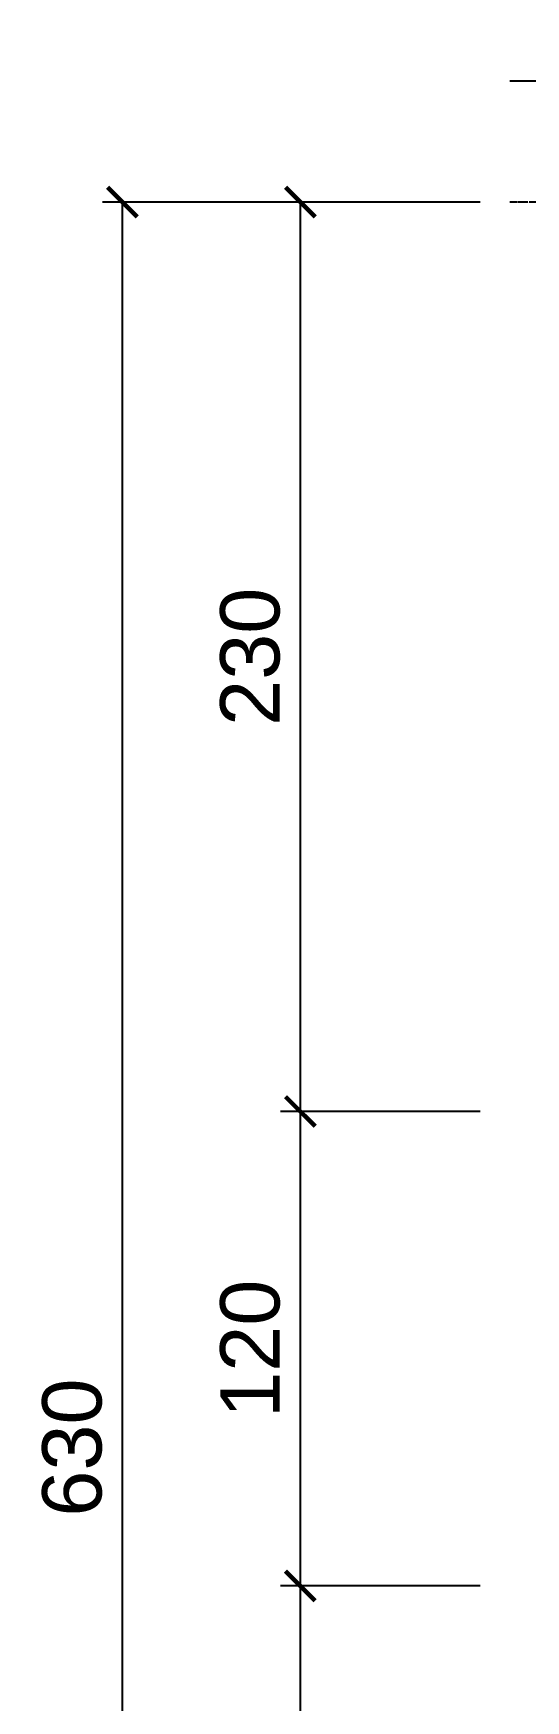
# Model space of a CAD drawing. Header units: millimetres. Extents: x 1664 to 41320, y 4122 to 31095.
# Drawn here: x 9538 to 10782, y 8474 to 12690 of the extents above; entities that cross this region are included whole.
import ezdxf

# ---------------------------------------------------------------- set-up
doc = ezdxf.new("R2010")
doc.units = ezdxf.units.MM
doc.linetypes.add('JIS_08_25', pattern=[28, 25, -1.125, 0.75, -1.125])
doc.layers.get('DEFPOINTS').update_dxf_attribs({"color": 150})
for name, color, linetype in [('CTR', 1, 'JIS_08_25'), ('DIM', 7, 'Continuous'), ('TAG', 6, 'Continuous')]:
    doc.layers.add(name, color=color, linetype=linetype)
doc.styles.add('ARIAL', font='arial.ttf')
doc.dimstyles.new('DIM-1-50', dxfattribs={"dimscale": 50, "dimtxt": 3, "dimasz": 1.5, "dimexe": 1, "dimexo": 1.5, "dimgap": 1, "dimtad": 1, "dimdec": 3, "dimdsep": 46, "dimtxsty": 'ARIAL', "dimblk1": 'ARCHTICK', "dimblk2": 'ARCHTICK', "dimsah": 1, "dimcen": 0, "dimclrd": 256, "dimclre": 256, "dimclrt": 3, "dimazin": 2, "dimtfac": 1, "dimtdec": 3, "dimtix": 1, "dimtmove": 2, "dimatfit": 3, "dimldrblk": 'ARCHTICK', "dimfxl": 1, "dimtolj": 1, "dimtzin": 0, "dimarcsym": 0})

# ---------------------------------------------------------------- blocks, each defined once
blk = doc.blocks.new('_ArchTick')
at = {"color": 0, "linetype": 'ByBlock', "const_width": 0.15}
blk.add_lwpolyline([(-0.5, -0.5), (0.5, 0.5)], dxfattribs=at)
blk = doc.blocks.new('*D236')
at = {"layer": 'DEFPOINTS', "color": 0, "transparency": 16777216}
for p in [(9762.8, 12263.6), (10742.4, 12263.6), (10742.4, 5963.6)]:
    blk.add_point(p, dxfattribs=at)
at = {"layer": 'DIM', "lineweight": -2, "transparency": 16777216}
for p, q in [((10667.4, 12263.6), (9712.8, 12263.6)), ((9762.8, 5963.6), (9762.8, 12263.6)), ((10667.4, 5963.6), (9712.8, 5963.6))]:
    blk.add_line(p, q, dxfattribs=at)
at = {"layer": 'DIM', "lineweight": -2, "transparency": 16777216, "xscale": 75, "yscale": 75, "zscale": 75}
for p, rotation in [((9762.8, 12263.6), 90), ((9762.8, 5963.6), 270)]:
    blk.add_blockref('_ArchTick', p, dxfattribs=dict(at, rotation=rotation))
at = {"layer": 'DIM', "color": 3, "transparency": 16777216, "insert": (9636.2, 9113.6), "char_height": 150, "attachment_point": 5, "rotation": 90, "style": 'ARIAL'}
blk.add_mtext('\\A1;630', dxfattribs=at)
blk = doc.blocks.new('*D239')
at = {"layer": 'DEFPOINTS', "color": 0, "transparency": 16777216}
for p in [(10212.8, 8763.6), (10742.4, 8763.6), (10742.4, 7763.6)]:
    blk.add_point(p, dxfattribs=at)
at = {"layer": 'DIM', "lineweight": -2, "transparency": 16777216}
for p, q in [((10667.4, 8763.6), (10162.8, 8763.6)), ((10212.8, 7763.6), (10212.8, 8763.6)), ((10667.4, 7763.6), (10162.8, 7763.6))]:
    blk.add_line(p, q, dxfattribs=at)
at = {"layer": 'DIM', "lineweight": -2, "transparency": 16777216, "xscale": 75, "yscale": 75, "zscale": 75}
for p, rotation in [((10212.8, 8763.6), 90), ((10212.8, 7763.6), 270)]:
    blk.add_blockref('_ArchTick', p, dxfattribs=dict(at, rotation=rotation))
at = {"layer": 'DIM', "color": 3, "transparency": 16777216, "insert": (10086.2, 8263.6), "char_height": 150, "attachment_point": 5, "rotation": 90, "style": 'ARIAL'}
blk.add_mtext('\\A1;100', dxfattribs=at)
blk = doc.blocks.new('*D240')
at = {"layer": 'DEFPOINTS', "color": 0, "transparency": 16777216}
for p in [(10212.8, 9963.6), (10742.4, 9963.6), (10742.4, 8763.6)]:
    blk.add_point(p, dxfattribs=at)
at = {"layer": 'DIM', "lineweight": -2, "transparency": 16777216}
for p, q in [((10667.4, 9963.6), (10162.8, 9963.6)), ((10212.8, 8763.6), (10212.8, 9963.6)), ((10667.4, 8763.6), (10162.8, 8763.6))]:
    blk.add_line(p, q, dxfattribs=at)
at = {"layer": 'DIM', "lineweight": -2, "transparency": 16777216, "xscale": 75, "yscale": 75, "zscale": 75}
for p, rotation in [((10212.8, 9963.6), 90), ((10212.8, 8763.6), 270)]:
    blk.add_blockref('_ArchTick', p, dxfattribs=dict(at, rotation=rotation))
at = {"layer": 'DIM', "color": 3, "transparency": 16777216, "insert": (10086.2, 9363.6), "char_height": 150, "attachment_point": 5, "rotation": 90, "style": 'ARIAL'}
blk.add_mtext('\\A1;120', dxfattribs=at)
blk = doc.blocks.new('*D241')
at = {"layer": 'DEFPOINTS', "color": 0, "transparency": 16777216}
for p in [(10212.8, 12263.6), (10742.4, 12263.6), (10742.4, 9963.6)]:
    blk.add_point(p, dxfattribs=at)
at = {"layer": 'DIM', "lineweight": -2, "transparency": 16777216}
for p, q in [((10667.4, 12263.6), (10162.8, 12263.6)), ((10212.8, 9963.6), (10212.8, 12263.6)), ((10667.4, 9963.6), (10162.8, 9963.6))]:
    blk.add_line(p, q, dxfattribs=at)
at = {"layer": 'DIM', "lineweight": -2, "transparency": 16777216, "xscale": 75, "yscale": 75, "zscale": 75}
for p, rotation in [((10212.8, 12263.6), 90), ((10212.8, 9963.6), 270)]:
    blk.add_blockref('_ArchTick', p, dxfattribs=dict(at, rotation=rotation))
at = {"layer": 'DIM', "color": 3, "transparency": 16777216, "insert": (10086.2, 11113.6), "char_height": 150, "attachment_point": 5, "rotation": 90, "style": 'ARIAL'}
blk.add_mtext('\\A1;230', dxfattribs=at)

msp = doc.modelspace()

# ---------------------------------------------------------------- linework, layer by layer
at = {"layer": 'CTR'}
msp.add_line((20476.1297, 12263.5518), (10742.4383, 12263.5518), dxfattribs=at)
at = {"layer": 'TAG'}
msp.add_lwpolyline([(10742.4383, 12570.412), (14954.3209, 12570.412), (14954.3209, 12450.412), (15026.3209, 12690.412), (15026.3209, 12570.412), (20476.1297, 12570.412)], dxfattribs=at)

# ---------------------------------------------------------------- dimensions: what is measured, and where the dimension line sits
at = {"layer": 'DIM'}
for base, p1, p2, picture, middle in [((9762.8034, 12263.5518), (10742.4383, 5963.5518), (10742.4383, 12263.5518), '*D236', (9636.1663, 9113.5518)), ((10212.8034, 12263.5518), (10742.4383, 9963.5518), (10742.4383, 12263.5518), '*D241', (10086.1663, 11113.5518)), ((10212.8034, 9963.5518), (10742.4383, 8763.5518), (10742.4383, 9963.5518), '*D240', (10086.2175, 9363.5518)), ((10212.8034, 8763.5518), (10742.4383, 7763.5518), (10742.4383, 8763.5518), '*D239', (10086.2175, 8263.5518))]:
    dim = msp.add_linear_dim(base=base, p1=p1, p2=p2, angle=90, dimstyle='DIM-1-50', override={"dimlfac": 0.1}, dxfattribs=at)
    dim.commit()
    dim.dimension.update_dxf_attribs({"geometry": picture, "text_midpoint": middle})

doc.saveas('drawing.dxf')
